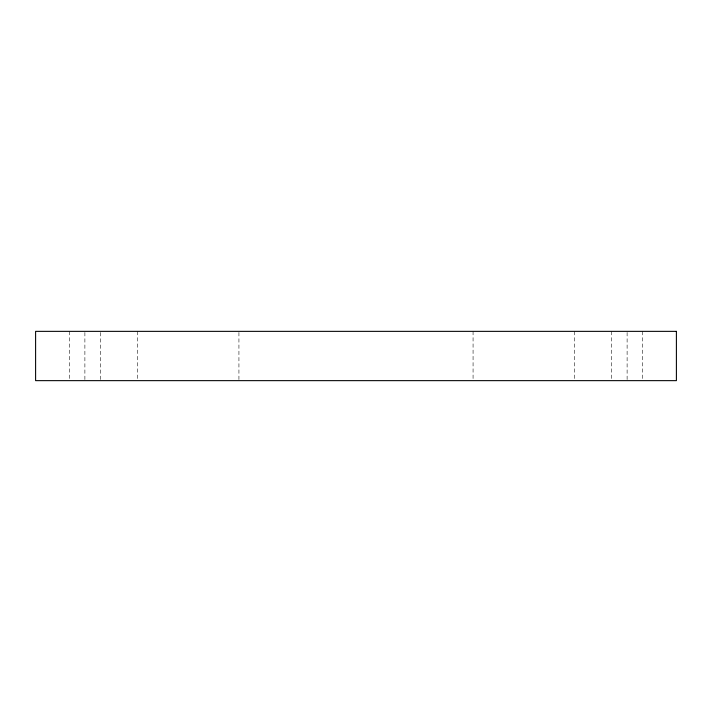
<?xml version="1.0" encoding="UTF-8"?>
<svg xmlns="http://www.w3.org/2000/svg" width="712" height="712" viewBox="0 0 712 712"><rect width="100%" height="100%" fill="white"/><g stroke="black" fill="none" stroke-linecap="round" stroke-linejoin="round"><path stroke-width="0.53" stroke-dasharray="3.56 2.67" d="M642.509 331.356L642.509 379.549M627.112 332.451L627.112 379.549M611.706 331.356L611.706 379.549M574.735 331.356L574.735 379.549M473.071 331.356L473.071 379.549M238.929 332.451L238.929 379.549M137.265 331.356L137.265 379.549M100.294 332.451L100.294 379.549M84.888 332.451L84.888 379.549M69.491 331.356L69.491 379.549"/><path stroke-width="1.07" d="M676.4 331.356L35.6 331.356L35.6 380.644L676.4 380.644L676.4 331.356"/></g></svg>
